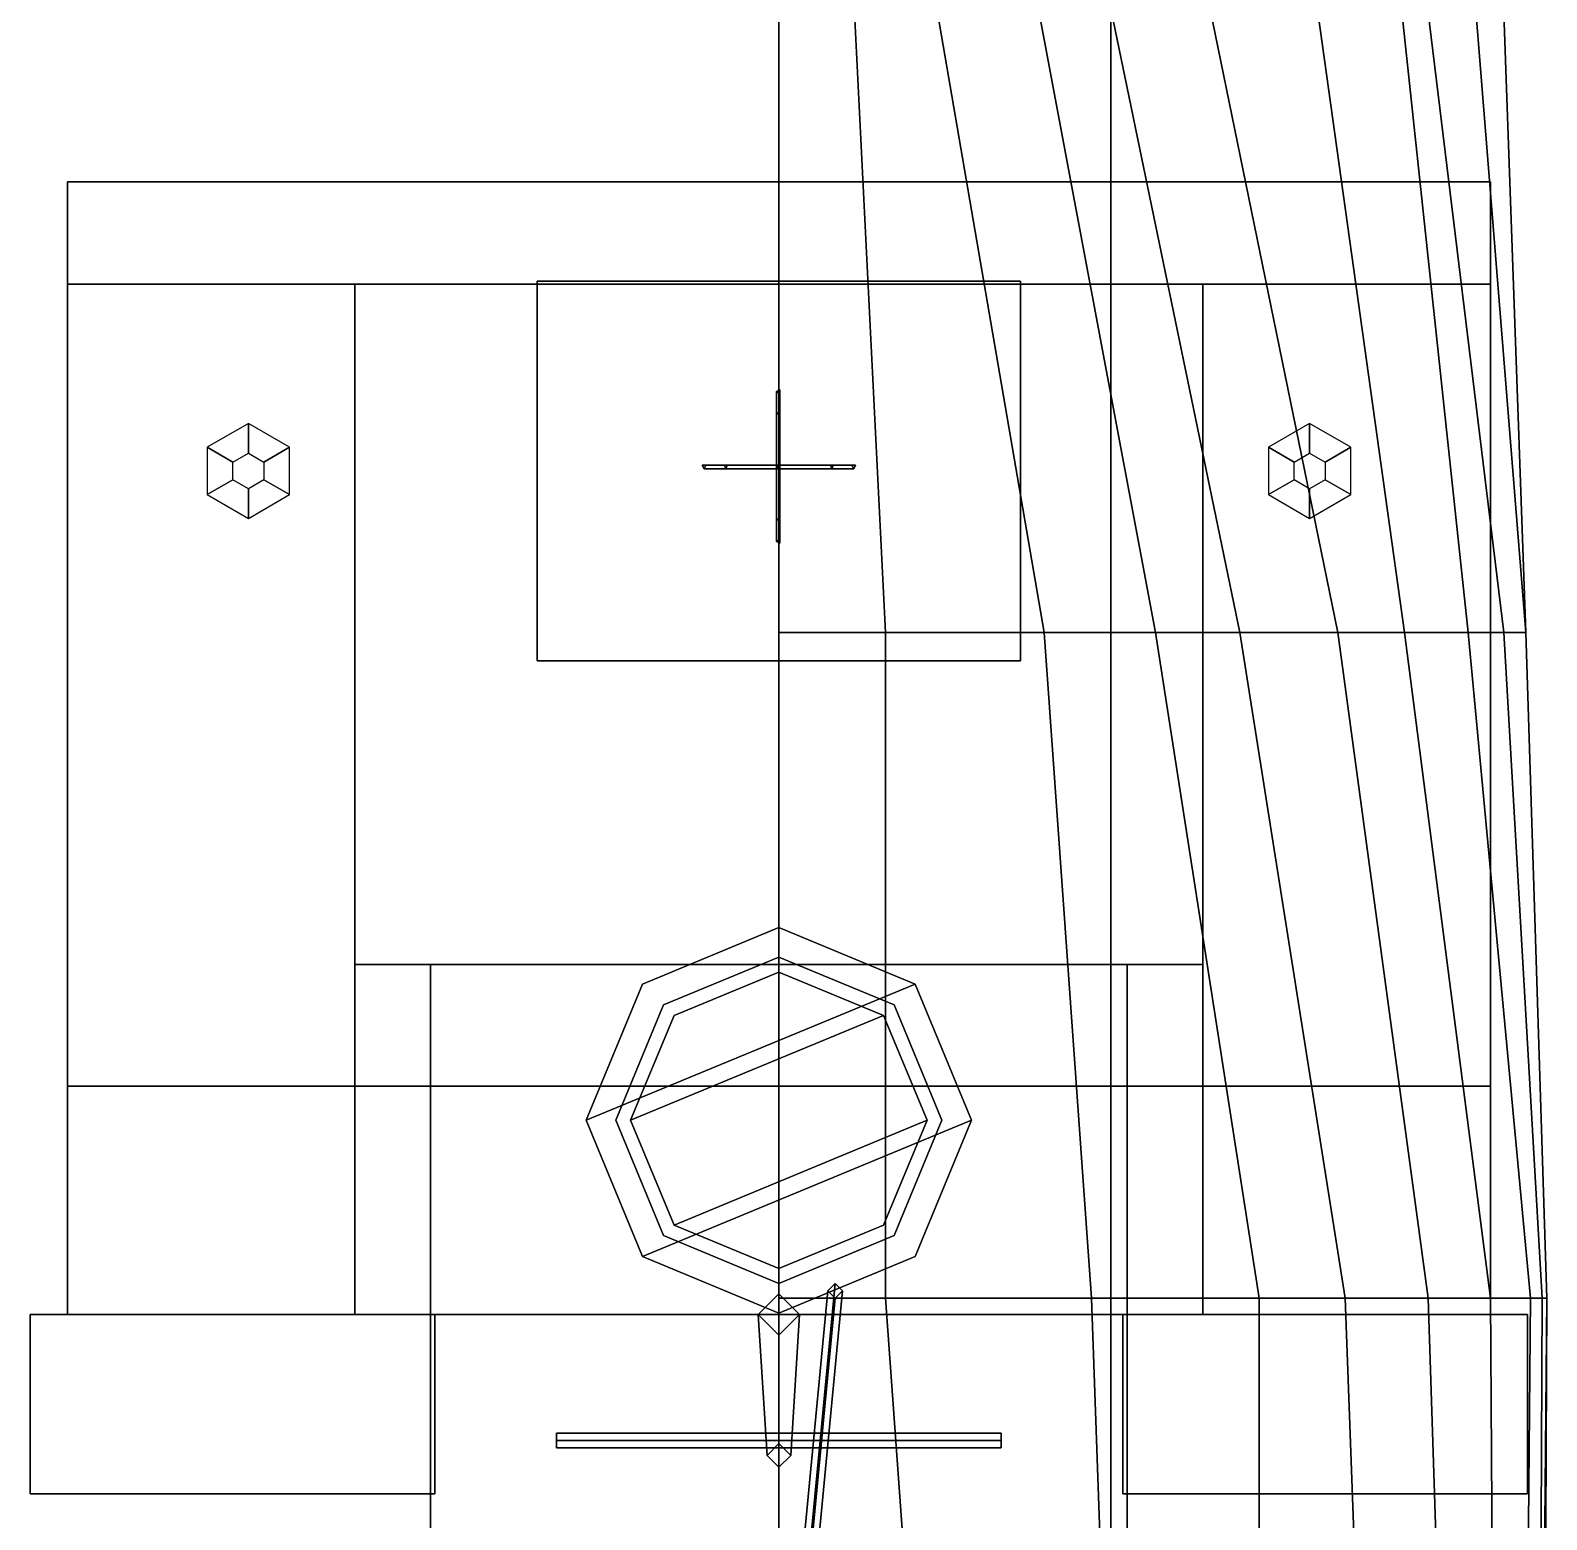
# Model space of a CAD drawing. Extents: x -5.2 to 5.2, y -31.7 to 31.7.
# Drawn here: x -5.05 to 5.18, y 2.2 to 12.24 of the extents above; entities that cross this region are included whole.
import ezdxf

# ---------------------------------------------------------------- set-up
doc = ezdxf.new("R2010")
doc.units = 0
doc.layers.get('0').update_dxf_attribs({"linetype": 'CONTINUOUS'})
doc.layers.add('RAILINGS', color=6, linetype='CONTINUOUS')

msp = doc.modelspace()

# ---------------------------------------------------------------- linework, layer by layer
for points in [[(0.49, 12.77, -4.88), (0.72, 8.18, -4.86), (0, 8.18, -4.92), (0, 12.77, -4.9)], [(0, 12.77, 0.72), (0, 8.18, 0.7), (2.24, 8.18, 0.66), (2.24, 12.77, 0.69)], [(1, 12.77, -4.77), (1.79, 8.18, -4.73), (0.72, 8.18, -4.86), (0.49, 12.77, -4.88)], [(1.68, 12.77, -4.5), (2.54, 8.18, -4.52), (1.79, 8.18, -4.73), (1, 12.77, -4.77)], [(2.16, 12.77, -4.19), (3.11, 8.18, -4.21), (2.54, 8.18, -4.52), (1.68, 12.77, -4.5)], [(2.83, 12.77, -3.55), (3.77, 8.18, -3.57), (3.11, 8.18, -4.21), (2.16, 12.77, -4.19)], [(2.24, 8.18, 0.66), (5.04, 8.18, 0.5), (4.67, 12.77, 0.57), (2.24, 12.77, 0.69)], [(3.58, 12.77, -2.5), (4.22, 8.18, -2.87), (3.77, 8.18, -3.57), (2.83, 12.77, -3.55)], [(4.16, 12.77, -1.26), (4.65, 8.18, -1.8), (4.22, 8.18, -2.87), (3.58, 12.77, -2.5)], [(4.33, 12.77, -0.76), (4.89, 8.18, -0.78), (4.65, 8.18, -1.8), (4.16, 12.77, -1.26)], [(4.67, 12.77, 0.57), (5.04, 8.18, 0.5), (4.89, 8.18, -0.78), (4.33, 12.77, -0.76)], [(4.8, 11.22, 5.51), (4.8, 10.53, 5.51), (-4.8, 10.53, 5.51), (-4.8, 11.22, 5.51)], [(-4.8, 11.22, 5.51), (-4.8, 10.53, 5.51), (4.8, 10.53, 5.51), (4.8, 11.22, 5.51)], [(-4.8, 11.22, 3.45), (-4.8, 10.53, 3.45), (4.8, 10.53, 3.45), (4.8, 11.22, 3.45)], [(4.8, 11.22, 3.45), (4.8, 10.53, 3.45), (-4.8, 10.53, 3.45), (-4.8, 11.22, 3.45)], [(-4.8, 11.22, 0.68), (-4.8, 11.12, 0.68), (-4.8, 11.12, 3.45), (-4.8, 11.22, 3.45)], [(-4.8, 11.22, 3.45), (-4.8, 11.12, 3.45), (-4.8, 11.12, 0.68), (-4.8, 11.22, 0.68)], [(-4.8, 11.22, 0.68), (-4.8, 11.12, 0.68), (-4.8, 9.12, 3.45), (-4.8, 9.22, 3.45)], [(-4.8, 9.22, 3.45), (-4.8, 9.12, 3.45), (-4.8, 11.12, 0.68), (-4.8, 11.22, 0.68)], [(-4.8, 9.22, 0.67), (-4.8, 9.12, 0.67), (-4.8, 11.12, 3.45), (-4.8, 11.22, 3.45)], [(-4.8, 11.22, 3.45), (-4.8, 11.12, 3.45), (-4.8, 9.12, 0.67), (-4.8, 9.22, 0.67)], [(-4.8, 9.22, 5.51), (-4.8, 9.12, 5.51), (-4.8, 11.12, 3.45), (-4.8, 11.22, 3.45)], [(-4.8, 11.22, 3.45), (-4.8, 11.12, 3.45), (-4.8, 9.12, 5.51), (-4.8, 9.22, 5.51)], [(-4.8, 11.22, 5.51), (-4.8, 11.12, 5.51), (-4.8, 9.12, 3.45), (-4.8, 9.22, 3.45)], [(-4.8, 9.22, 3.45), (-4.8, 9.12, 3.45), (-4.8, 11.12, 5.51), (-4.8, 11.22, 5.51)], [(-4.8, 11.22, 5.51), (-4.8, 11.12, 5.51), (-4.8, 11.12, 3.45), (-4.8, 11.22, 3.45)], [(-4.8, 11.22, 3.45), (-4.8, 11.12, 3.45), (-4.8, 11.12, 5.51), (-4.8, 11.22, 5.51)], [(-4.8, 11.22, 6.96), (-4.8, 11.22, 5.51), (4.8, 11.22, 5.51), (4.8, 11.22, 6.96)], [(4.8, 11.22, 6.96), (4.8, 11.22, 5.51), (-4.8, 11.22, 5.51), (-4.8, 11.22, 6.96)], [(-4.8, 5.12, 6.96), (-4.8, 5.12, 5.51), (-4.8, 11.22, 5.51), (-4.8, 11.22, 6.96)], [(-4.8, 11.22, 6.96), (-4.8, 11.22, 5.51), (-4.8, 5.12, 5.51), (-4.8, 5.12, 6.96)], [(-4.8, 11.22, 4.9), (-4.8, 11.22, 3.45), (4.8, 11.22, 3.45), (4.8, 11.22, 4.9)], [(4.8, 11.22, 4.9), (4.8, 11.22, 3.45), (-4.8, 11.22, 3.45), (-4.8, 11.22, 4.9)], [(4.8, 11.22, 3.45), (4.8, 11.12, 3.45), (4.8, 11.12, 0.68), (4.8, 11.22, 0.68)], [(4.8, 11.22, 0.68), (4.8, 11.12, 0.68), (4.8, 11.12, 3.45), (4.8, 11.22, 3.45)], [(4.8, 9.22, 3.45), (4.8, 9.12, 3.45), (4.8, 11.12, 0.68), (4.8, 11.22, 0.68)], [(4.8, 11.22, 0.68), (4.8, 11.12, 0.68), (4.8, 9.12, 3.45), (4.8, 9.22, 3.45)], [(4.8, 11.22, 3.45), (4.8, 11.12, 3.45), (4.8, 9.12, 0.67), (4.8, 9.22, 0.67)], [(4.8, 9.22, 0.67), (4.8, 9.12, 0.67), (4.8, 11.12, 3.45), (4.8, 11.22, 3.45)], [(4.8, 9.22, 5.51), (4.8, 9.12, 5.51), (4.8, 11.12, 3.45), (4.8, 11.22, 3.45)], [(4.8, 11.22, 3.45), (4.8, 11.12, 3.45), (4.8, 9.12, 5.51), (4.8, 9.22, 5.51)], [(4.8, 9.22, 3.45), (4.8, 9.12, 3.45), (4.8, 11.12, 5.51), (4.8, 11.22, 5.51)], [(4.8, 11.22, 5.51), (4.8, 11.12, 5.51), (4.8, 9.12, 3.45), (4.8, 9.22, 3.45)], [(4.8, 11.22, 3.45), (4.8, 11.12, 3.45), (4.8, 11.12, 5.51), (4.8, 11.22, 5.51)], [(4.8, 11.22, 5.51), (4.8, 11.12, 5.51), (4.8, 11.12, 3.45), (4.8, 11.22, 3.45)], [(4.8, 5.12, 6.96), (4.8, 5.12, 5.51), (4.8, 11.22, 5.51), (4.8, 11.22, 6.96)], [(4.8, 11.22, 6.96), (4.8, 11.22, 5.51), (4.8, 5.12, 5.51), (4.8, 5.12, 6.96)], [(-1.63, 10.55, 5.51), (-1.63, 7.99, 5.51), (-1.63, 7.99, 7.69), (-1.63, 10.55, 7.69)], [(1.63, 10.55, 7.69), (1.63, 10.55, 5.51), (-1.63, 10.55, 5.51), (-1.63, 10.55, 7.69)], [(-1.63, 10.55, 7.69), (-1.63, 7.99, 7.69), (1.63, 7.99, 7.69), (1.63, 10.55, 7.69)], [(1.63, 7.99, 7.69), (1.63, 7.99, 5.51), (1.63, 10.55, 5.51), (1.63, 10.55, 7.69)], [(-4.8, 10.53, 5.51), (-4.8, 5.12, 5.51), (-2.86, 5.12, 5.51), (-2.86, 10.53, 5.51)], [(-2.86, 10.53, 5.51), (-2.86, 5.12, 5.51), (-4.8, 5.12, 5.51), (-4.8, 10.53, 5.51)], [(-4.8, 10.53, 3.45), (-4.8, 3.58, 3.45), (-2.86, 3.58, 3.45), (-2.86, 10.53, 3.45)], [(-2.86, 10.53, 3.45), (-2.86, 3.58, 3.45), (-4.8, 3.58, 3.45), (-4.8, 10.53, 3.45)], [(2.86, 10.53, 5.51), (2.86, 10.53, 0.67), (-2.86, 10.53, 0.67), (-2.86, 10.53, 5.51)], [(-2.86, 10.53, 5.51), (-2.86, 5.94, 5.51), (2.86, 5.94, 5.51), (2.86, 10.53, 5.51)], [(-2.86, 10.53, 0.67), (-2.86, 5.94, 0.62), (-2.86, 5.94, 5.51), (-2.86, 10.53, 5.51)], [(2.86, 5.94, 5.51), (2.86, 5.94, 0.62), (2.86, 10.53, 0.67), (2.86, 10.53, 5.51)], [(2.86, 10.53, 5.51), (2.86, 5.12, 5.51), (4.8, 5.12, 5.51), (4.8, 10.53, 5.51)], [(4.8, 10.53, 5.51), (4.8, 5.12, 5.51), (2.86, 5.12, 5.51), (2.86, 10.53, 5.51)], [(4.8, 10.53, 3.45), (4.8, 3.58, 3.45), (2.86, 3.58, 3.45), (2.86, 10.53, 3.45)], [(2.86, 10.53, 3.45), (2.86, 3.58, 3.45), (4.8, 3.58, 3.45), (4.8, 10.53, 3.45)], [(0.007, 9.666, 8.174), (-0.015, 9.657, 8.183), (-0.015, 9.805, 8.54), (0.007, 9.818, 8.54)], [(0.007, 9.818, 8.54), (-0.015, 9.805, 8.54), (-0.015, 9.657, 8.897), (0.007, 9.666, 8.906)], [(-0.015, 9.657, 8.183), (0.007, 9.648, 8.192), (0.007, 9.792, 8.54), (-0.015, 9.805, 8.54)], [(-0.015, 9.805, 8.54), (0.007, 9.792, 8.54), (0.007, 9.648, 8.888), (-0.015, 9.657, 8.897)], [(0.007, 9.648, 8.192), (0.007, 9.666, 8.174), (0.007, 9.818, 8.54), (0.007, 9.792, 8.54)], [(0.007, 9.792, 8.54), (0.007, 9.818, 8.54), (0.007, 9.666, 8.906), (0.007, 9.648, 8.888)], [(0.007, 9.3, 8.022), (-0.015, 9.3, 8.035), (-0.015, 9.657, 8.183), (0.007, 9.666, 8.174)], [(0.007, 9.666, 8.906), (-0.015, 9.657, 8.897), (-0.015, 9.3, 9.045), (0.007, 9.3, 9.058)], [(-0.015, 9.3, 8.035), (0.007, 9.3, 8.048), (0.007, 9.648, 8.192), (-0.015, 9.657, 8.183)], [(-0.015, 9.657, 8.897), (0.007, 9.648, 8.888), (0.007, 9.3, 9.032), (-0.015, 9.3, 9.045)], [(0.007, 9.3, 8.048), (0.007, 9.3, 8.022), (0.007, 9.666, 8.174), (0.007, 9.648, 8.192)], [(0.007, 9.648, 8.888), (0.007, 9.666, 8.906), (0.007, 9.3, 9.058), (0.007, 9.3, 9.032)], [(-3.683, 9.33, 6.79), (-3.579, 9.39, 6.79), (-3.579, 9.59, 5.51), (-3.856, 9.43, 5.51)], [(-3.579, 9.39, 6.79), (-3.475, 9.33, 6.79), (-3.302, 9.43, 5.51), (-3.579, 9.59, 5.51)], [(3.477, 9.33, 6.79), (3.581, 9.39, 6.79), (3.581, 9.59, 5.51), (3.304, 9.43, 5.51)], [(3.581, 9.39, 6.79), (3.685, 9.33, 6.79), (3.858, 9.43, 5.51), (3.581, 9.59, 5.51)], [(-3.683, 9.21, 6.79), (-3.683, 9.33, 6.79), (-3.856, 9.43, 5.51), (-3.856, 9.11, 5.51)], [(-3.475, 9.33, 6.79), (-3.475, 9.21, 6.79), (-3.302, 9.11, 5.51), (-3.302, 9.43, 5.51)], [(3.477, 9.21, 6.79), (3.477, 9.33, 6.79), (3.304, 9.43, 5.51), (3.304, 9.11, 5.51)], [(3.685, 9.33, 6.79), (3.685, 9.21, 6.79), (3.858, 9.11, 5.51), (3.858, 9.43, 5.51)], [(0.007, 9.313, 7.69), (-0.015, 9.3, 7.69), (-0.015, 9.3, 8.04), (0.007, 9.313, 8.05)], [(0.007, 9.287, 7.69), (0.007, 9.313, 7.69), (0.007, 9.313, 8.05), (0.007, 9.287, 8.04)], [(-4.8, 9.22, 0.67), (-4.8, 9.12, 0.67), (-4.8, 9.12, 3.45), (-4.8, 9.22, 3.45)], [(-4.8, 9.22, 3.45), (-4.8, 9.12, 3.45), (-4.8, 9.12, 0.67), (-4.8, 9.22, 0.67)], [(-4.8, 9.22, 3.45), (-4.8, 9.12, 3.45), (-4.8, 7.12, 0.67), (-4.8, 7.22, 0.67)], [(-4.8, 7.22, 0.67), (-4.8, 7.12, 0.67), (-4.8, 9.12, 3.45), (-4.8, 9.22, 3.45)], [(-4.8, 9.22, 0.68), (-4.8, 9.12, 0.68), (-4.8, 7.12, 3.45), (-4.8, 7.22, 3.45)], [(-4.8, 7.22, 3.45), (-4.8, 7.12, 3.45), (-4.8, 9.12, 0.68), (-4.8, 9.22, 0.68)], [(-4.8, 9.22, 5.51), (-4.8, 9.12, 5.51), (-4.8, 7.12, 3.45), (-4.8, 7.22, 3.45)], [(-4.8, 7.22, 3.45), (-4.8, 7.12, 3.45), (-4.8, 9.12, 5.51), (-4.8, 9.22, 5.51)], [(-4.8, 9.22, 3.45), (-4.8, 9.12, 3.45), (-4.8, 7.12, 5.51), (-4.8, 7.22, 5.51)], [(-4.8, 7.22, 5.51), (-4.8, 7.12, 5.51), (-4.8, 9.12, 3.45), (-4.8, 9.22, 3.45)], [(-4.8, 9.22, 5.51), (-4.8, 9.12, 5.51), (-4.8, 9.12, 3.45), (-4.8, 9.22, 3.45)], [(-4.8, 9.22, 3.45), (-4.8, 9.12, 3.45), (-4.8, 9.12, 5.51), (-4.8, 9.22, 5.51)], [(-3.579, 9.15, 6.79), (-3.683, 9.21, 6.79), (-3.856, 9.11, 5.51), (-3.579, 8.95, 5.51)], [(-3.475, 9.21, 6.79), (-3.579, 9.15, 6.79), (-3.579, 8.95, 5.51), (-3.302, 9.11, 5.51)], [(-0.366, 9.308, 8.174), (-0.357, 9.285, 8.183), (-0.505, 9.285, 8.54), (-0.518, 9.308, 8.54)], [(-0.348, 9.308, 8.192), (-0.366, 9.308, 8.174), (-0.518, 9.308, 8.54), (-0.492, 9.308, 8.54)], [(-0.518, 9.308, 8.54), (-0.505, 9.285, 8.54), (-0.357, 9.285, 8.897), (-0.366, 9.308, 8.906)], [(-0.492, 9.308, 8.54), (-0.518, 9.308, 8.54), (-0.366, 9.308, 8.906), (-0.348, 9.308, 8.888)], [(-0.357, 9.285, 8.183), (-0.348, 9.308, 8.192), (-0.492, 9.308, 8.54), (-0.505, 9.285, 8.54)], [(-0.505, 9.285, 8.54), (-0.492, 9.308, 8.54), (-0.348, 9.308, 8.888), (-0.357, 9.285, 8.897)], [(0, 9.308, 8.022), (0, 9.285, 8.035), (-0.357, 9.285, 8.183), (-0.366, 9.308, 8.174)], [(0, 9.308, 8.048), (0, 9.308, 8.022), (-0.366, 9.308, 8.174), (-0.348, 9.308, 8.192)], [(-0.366, 9.308, 8.906), (-0.357, 9.285, 8.897), (0, 9.285, 9.045), (0, 9.308, 9.058)], [(-0.348, 9.308, 8.888), (-0.366, 9.308, 8.906), (0, 9.308, 9.058), (0, 9.308, 9.032)], [(0, 9.285, 8.035), (0, 9.308, 8.048), (-0.348, 9.308, 8.192), (-0.357, 9.285, 8.183)], [(-0.357, 9.285, 8.897), (-0.348, 9.308, 8.888), (0, 9.308, 9.032), (0, 9.285, 9.045)], [(0.007, 8.934, 8.174), (-0.015, 8.943, 8.183), (-0.015, 9.3, 8.035), (0.007, 9.3, 8.022)], [(-0.015, 8.943, 8.183), (0.007, 8.952, 8.192), (0.007, 9.3, 8.048), (-0.015, 9.3, 8.035)], [(-0.015, 9.3, 7.69), (0.007, 9.287, 7.69), (0.007, 9.287, 8.04), (-0.015, 9.3, 8.04)], [(0.007, 9.3, 9.058), (-0.015, 9.3, 9.045), (-0.015, 8.943, 8.897), (0.007, 8.934, 8.906)], [(-0.015, 9.3, 9.045), (0.007, 9.3, 9.032), (0.007, 8.952, 8.888), (-0.015, 8.943, 8.897)], [(0.366, 9.308, 8.174), (0.357, 9.285, 8.183), (0, 9.285, 8.035), (0, 9.308, 8.022)], [(0.348, 9.308, 8.192), (0.366, 9.308, 8.174), (0, 9.308, 8.022), (0, 9.308, 8.048)], [(0.357, 9.285, 8.183), (0.348, 9.308, 8.192), (0, 9.308, 8.048), (0, 9.285, 8.035)], [(0, 9.308, 9.058), (0, 9.285, 9.045), (0.357, 9.285, 8.897), (0.366, 9.308, 8.906)], [(0, 9.308, 9.032), (0, 9.308, 9.058), (0.366, 9.308, 8.906), (0.348, 9.308, 8.888)], [(0, 9.285, 9.045), (0, 9.308, 9.032), (0.348, 9.308, 8.888), (0.357, 9.285, 8.897)], [(0.007, 8.952, 8.192), (0.007, 8.934, 8.174), (0.007, 9.3, 8.022), (0.007, 9.3, 8.048)], [(0.007, 9.3, 9.032), (0.007, 9.3, 9.058), (0.007, 8.934, 8.906), (0.007, 8.952, 8.888)], [(0.492, 9.308, 8.54), (0.518, 9.308, 8.54), (0.366, 9.308, 8.174), (0.348, 9.308, 8.192)], [(0.505, 9.285, 8.54), (0.492, 9.308, 8.54), (0.348, 9.308, 8.192), (0.357, 9.285, 8.183)], [(0.348, 9.308, 8.888), (0.366, 9.308, 8.906), (0.518, 9.308, 8.54), (0.492, 9.308, 8.54)], [(0.357, 9.285, 8.897), (0.348, 9.308, 8.888), (0.492, 9.308, 8.54), (0.505, 9.285, 8.54)], [(0.518, 9.308, 8.54), (0.505, 9.285, 8.54), (0.357, 9.285, 8.183), (0.366, 9.308, 8.174)], [(0.366, 9.308, 8.906), (0.357, 9.285, 8.897), (0.505, 9.285, 8.54), (0.518, 9.308, 8.54)], [(3.581, 9.15, 6.79), (3.477, 9.21, 6.79), (3.304, 9.11, 5.51), (3.581, 8.95, 5.51)], [(3.685, 9.21, 6.79), (3.581, 9.15, 6.79), (3.581, 8.95, 5.51), (3.858, 9.11, 5.51)], [(4.8, 9.22, 3.45), (4.8, 9.12, 3.45), (4.8, 9.12, 0.67), (4.8, 9.22, 0.67)], [(4.8, 9.22, 0.67), (4.8, 9.12, 0.67), (4.8, 9.12, 3.45), (4.8, 9.22, 3.45)], [(4.8, 7.22, 0.67), (4.8, 7.12, 0.67), (4.8, 9.12, 3.45), (4.8, 9.22, 3.45)], [(4.8, 9.22, 3.45), (4.8, 9.12, 3.45), (4.8, 7.12, 0.67), (4.8, 7.22, 0.67)], [(4.8, 7.22, 3.45), (4.8, 7.12, 3.45), (4.8, 9.12, 0.68), (4.8, 9.22, 0.68)], [(4.8, 9.22, 0.68), (4.8, 9.12, 0.68), (4.8, 7.12, 3.45), (4.8, 7.22, 3.45)], [(4.8, 7.22, 3.45), (4.8, 7.12, 3.45), (4.8, 9.12, 5.51), (4.8, 9.22, 5.51)], [(4.8, 9.22, 5.51), (4.8, 9.12, 5.51), (4.8, 7.12, 3.45), (4.8, 7.22, 3.45)], [(4.8, 7.22, 5.51), (4.8, 7.12, 5.51), (4.8, 9.12, 3.45), (4.8, 9.22, 3.45)], [(4.8, 9.22, 3.45), (4.8, 9.12, 3.45), (4.8, 7.12, 5.51), (4.8, 7.22, 5.51)], [(4.8, 9.22, 3.45), (4.8, 9.12, 3.45), (4.8, 9.12, 5.51), (4.8, 9.22, 5.51)], [(4.8, 9.22, 5.51), (4.8, 9.12, 5.51), (4.8, 9.12, 3.45), (4.8, 9.22, 3.45)], [(-0.015, 8.795, 8.54), (0.007, 8.808, 8.54), (0.007, 8.952, 8.192), (-0.015, 8.943, 8.183)], [(-0.015, 8.943, 8.897), (0.007, 8.952, 8.888), (0.007, 8.808, 8.54), (-0.015, 8.795, 8.54)], [(0.007, 8.782, 8.54), (-0.015, 8.795, 8.54), (-0.015, 8.943, 8.183), (0.007, 8.934, 8.174)], [(0.007, 8.934, 8.906), (-0.015, 8.943, 8.897), (-0.015, 8.795, 8.54), (0.007, 8.782, 8.54)], [(0.007, 8.808, 8.54), (0.007, 8.782, 8.54), (0.007, 8.934, 8.174), (0.007, 8.952, 8.192)], [(0.007, 8.952, 8.888), (0.007, 8.934, 8.906), (0.007, 8.782, 8.54), (0.007, 8.808, 8.54)], [(0.72, 8.18, -4.86), (0.72, 3.69, -4.99), (0, 3.69, -5.05), (0, 8.18, -4.92)], [(0, 8.18, 0.7), (0, 3.69, 0.63), (2.24, 3.69, 0.57), (2.24, 8.18, 0.66)], [(1.79, 8.18, -4.73), (2.11, 3.69, -4.79), (0.72, 3.69, -4.99), (0.72, 8.18, -4.86)], [(2.54, 8.18, -4.52), (3.24, 3.69, -4.51), (2.11, 3.69, -4.79), (1.79, 8.18, -4.73)], [(2.24, 3.69, 0.57), (5.18, 3.69, 0.4), (5.04, 8.18, 0.5), (2.24, 8.18, 0.66)], [(3.11, 8.18, -4.21), (3.82, 3.69, -4.25), (3.24, 3.69, -4.51), (2.54, 8.18, -4.52)], [(3.77, 8.18, -3.57), (4.38, 3.69, -3.78), (3.82, 3.69, -4.25), (3.11, 8.18, -4.21)], [(4.22, 8.18, -2.87), (4.8, 3.69, -3.09), (4.38, 3.69, -3.78), (3.77, 8.18, -3.57)], [(4.65, 8.18, -1.8), (5.07, 3.69, -2.17), (4.8, 3.69, -3.09), (4.22, 8.18, -2.87)], [(4.89, 8.18, -0.78), (5.15, 3.69, -1.42), (5.07, 3.69, -2.17), (4.65, 8.18, -1.8)], [(5.04, 8.18, 0.5), (5.18, 3.69, 0.4), (5.15, 3.69, -1.42), (4.89, 8.18, -0.78)], [(-1.63, 7.99, 7.69), (-1.63, 7.99, 5.51), (1.63, 7.99, 5.51), (1.63, 7.99, 7.69)], [(-4.8, 5.22, 3.45), (-4.8, 5.12, 3.45), (-4.8, 7.12, 0.68), (-4.8, 7.22, 0.68)], [(-4.8, 7.22, 0.68), (-4.8, 7.12, 0.68), (-4.8, 5.12, 3.45), (-4.8, 5.22, 3.45)], [(-4.8, 5.22, 0.67), (-4.8, 5.12, 0.67), (-4.8, 7.12, 3.45), (-4.8, 7.22, 3.45)], [(-4.8, 7.22, 3.45), (-4.8, 7.12, 3.45), (-4.8, 5.12, 0.67), (-4.8, 5.22, 0.67)], [(-4.8, 7.22, 3.45), (-4.8, 7.12, 3.45), (-4.8, 7.12, 0.68), (-4.8, 7.22, 0.68)], [(-4.8, 7.22, 0.68), (-4.8, 7.12, 0.68), (-4.8, 7.12, 3.45), (-4.8, 7.22, 3.45)], [(-4.8, 7.22, 5.51), (-4.8, 7.12, 5.51), (-4.8, 7.12, 3.45), (-4.8, 7.22, 3.45)], [(-4.8, 7.22, 3.45), (-4.8, 7.12, 3.45), (-4.8, 7.12, 5.51), (-4.8, 7.22, 5.51)], [(-4.8, 7.22, 5.51), (-4.8, 7.12, 5.51), (-4.8, 5.12, 3.45), (-4.8, 5.22, 3.45)], [(-4.8, 5.22, 3.45), (-4.8, 5.12, 3.45), (-4.8, 7.12, 5.51), (-4.8, 7.22, 5.51)], [(-4.8, 5.22, 5.51), (-4.8, 5.12, 5.51), (-4.8, 7.12, 3.45), (-4.8, 7.22, 3.45)], [(-4.8, 7.22, 3.45), (-4.8, 7.12, 3.45), (-4.8, 5.12, 5.51), (-4.8, 5.22, 5.51)], [(4.8, 7.22, 0.68), (4.8, 7.12, 0.68), (4.8, 5.12, 3.45), (4.8, 5.22, 3.45)], [(4.8, 5.22, 3.45), (4.8, 5.12, 3.45), (4.8, 7.12, 0.68), (4.8, 7.22, 0.68)], [(4.8, 7.22, 3.45), (4.8, 7.12, 3.45), (4.8, 5.12, 0.67), (4.8, 5.22, 0.67)], [(4.8, 5.22, 0.67), (4.8, 5.12, 0.67), (4.8, 7.12, 3.45), (4.8, 7.22, 3.45)], [(4.8, 7.22, 0.68), (4.8, 7.12, 0.68), (4.8, 7.12, 3.45), (4.8, 7.22, 3.45)], [(4.8, 7.22, 3.45), (4.8, 7.12, 3.45), (4.8, 7.12, 0.68), (4.8, 7.22, 0.68)], [(4.8, 7.22, 3.45), (4.8, 7.12, 3.45), (4.8, 7.12, 5.51), (4.8, 7.22, 5.51)], [(4.8, 7.22, 5.51), (4.8, 7.12, 5.51), (4.8, 7.12, 3.45), (4.8, 7.22, 3.45)], [(4.8, 5.22, 3.45), (4.8, 5.12, 3.45), (4.8, 7.12, 5.51), (4.8, 7.22, 5.51)], [(4.8, 7.22, 5.51), (4.8, 7.12, 5.51), (4.8, 5.12, 3.45), (4.8, 5.22, 3.45)], [(4.8, 5.22, 5.51), (4.8, 5.12, 5.51), (4.8, 7.12, 3.45), (4.8, 7.22, 3.45)], [(4.8, 7.22, 3.45), (4.8, 7.12, 3.45), (4.8, 5.12, 5.51), (4.8, 5.22, 5.51)], [(-0.919, 5.809, 7.49), (-1.3, 4.89, 7.49), (0.919, 5.809, 7.49), (0, 6.19, 7.49)], [(0, 6.19, 7.49), (0.919, 5.809, 7.49), (-1.3, 4.89, 7.49), (-0.919, 5.809, 7.49)], [(-0.919, 5.809, 7.49), (-0.919, 5.809, 8.3), (0, 6.19, 8.3), (0, 6.19, 7.49)], [(0, 6.19, 7.49), (0, 6.19, 8.3), (-0.919, 5.809, 8.3), (-0.919, 5.809, 7.49)], [(0.919, 5.809, 7.49), (0.919, 5.809, 8.3), (0, 6.19, 8.3), (0, 6.19, 7.49)], [(0, 6.19, 7.49), (0, 6.19, 8.3), (0.919, 5.809, 8.3), (0.919, 5.809, 7.49)], [(-2.86, 5.94, 5.51), (-2.86, 5.94, 0.62), (2.86, 5.94, 0.62), (2.86, 5.94, 5.51)], [(-2.86, 5.94, 5.51), (-2.86, 5.12, 5.51), (2.86, 5.12, 5.51), (2.86, 5.94, 5.51)], [(2.86, 5.94, 5.51), (2.86, 5.12, 5.51), (-2.86, 5.12, 5.51), (-2.86, 5.94, 5.51)], [(-2.86, 5.94, 3.45), (-2.86, 3.58, 3.45), (2.86, 3.58, 3.45), (2.86, 5.94, 3.45)], [(2.86, 5.94, 3.45), (2.86, 3.58, 3.45), (-2.86, 3.58, 3.45), (-2.86, 5.94, 3.45)], [(-2.35, 5.94, 0.59), (-2.35, -0.18, 0.57), (-2.35, -0.18, 2.85), (-2.35, 5.94, 2.85)], [(-2.35, 5.94, 2.85), (-2.35, -0.18, 2.85), (2.35, -0.18, 2.85), (2.35, 5.94, 2.85)], [(0, 5.99, 2.85), (-0.778, 5.668, 2.85), (-0.778, 5.668, 7.49), (0, 5.99, 7.49)], [(0.778, 5.668, 2.85), (0, 5.99, 2.85), (0, 5.99, 7.49), (0.778, 5.668, 7.49)], [(2.35, -0.18, 2.85), (2.35, -0.18, 0.57), (2.35, 5.94, 0.59), (2.35, 5.94, 2.85)], [(0, 5.89, 10.12), (0.707, 5.597, 10.12), (-1, 4.89, 10.12), (-0.707, 5.597, 10.12)], [(-0.707, 5.597, 10.12), (-1, 4.89, 10.12), (0.707, 5.597, 10.12), (0, 5.89, 10.12)], [(0, 5.89, 7.49), (-0.707, 5.597, 7.49), (-0.707, 5.597, 10.12), (0, 5.89, 10.12)], [(0.707, 5.597, 7.49), (0, 5.89, 7.49), (0, 5.89, 10.12), (0.707, 5.597, 10.12)], [(0.919, 5.809, 7.49), (1.3, 4.89, 7.49), (-0.919, 3.971, 7.49), (-1.3, 4.89, 7.49)], [(-1.3, 4.89, 7.49), (-0.919, 3.971, 7.49), (1.3, 4.89, 7.49), (0.919, 5.809, 7.49)], [(-0.919, 5.809, 7.49), (-0.919, 5.809, 8.3), (-1.3, 4.89, 8.3), (-1.3, 4.89, 7.49)], [(-1.3, 4.89, 7.49), (-1.3, 4.89, 8.3), (-0.919, 5.809, 8.3), (-0.919, 5.809, 7.49)], [(0.919, 5.809, 7.49), (0.919, 5.809, 8.3), (1.3, 4.89, 8.3), (1.3, 4.89, 7.49)], [(1.3, 4.89, 7.49), (1.3, 4.89, 8.3), (0.919, 5.809, 8.3), (0.919, 5.809, 7.49)], [(-0.778, 5.668, 2.85), (-1.1, 4.89, 2.85), (-1.1, 4.89, 7.49), (-0.778, 5.668, 7.49)], [(1.1, 4.89, 2.85), (0.778, 5.668, 2.85), (0.778, 5.668, 7.49), (1.1, 4.89, 7.49)], [(-0.707, 5.597, 7.49), (-1, 4.89, 7.49), (-1, 4.89, 10.12), (-0.707, 5.597, 10.12)], [(0.707, 5.597, 10.12), (1, 4.89, 10.12), (-0.707, 4.183, 10.12), (-1, 4.89, 10.12)], [(-1, 4.89, 10.12), (-0.707, 4.183, 10.12), (1, 4.89, 10.12), (0.707, 5.597, 10.12)], [(1, 4.89, 7.49), (0.707, 5.597, 7.49), (0.707, 5.597, 10.12), (1, 4.89, 10.12)], [(-4.8, 5.22, 3.45), (-4.8, 5.12, 3.45), (-4.8, 5.12, 0.67), (-4.8, 5.22, 0.67)], [(-4.8, 5.22, 0.67), (-4.8, 5.12, 0.67), (-4.8, 5.12, 3.45), (-4.8, 5.22, 3.45)], [(-4.8, 5.22, 3.45), (-4.8, 5.12, 3.45), (-4.8, 5.12, 5.51), (-4.8, 5.22, 5.51)], [(-4.8, 5.22, 5.51), (-4.8, 5.12, 5.51), (-4.8, 5.12, 3.45), (-4.8, 5.22, 3.45)], [(4.8, 5.22, 0.67), (4.8, 5.12, 0.67), (4.8, 5.12, 3.45), (4.8, 5.22, 3.45)], [(4.8, 5.22, 3.45), (4.8, 5.12, 3.45), (4.8, 5.12, 0.67), (4.8, 5.22, 0.67)], [(4.8, 5.22, 3.45), (4.8, 5.12, 3.45), (4.8, 5.12, 5.51), (4.8, 5.22, 5.51)], [(4.8, 5.22, 5.51), (4.8, 5.12, 5.51), (4.8, 5.12, 3.45), (4.8, 5.22, 3.45)], [(-1, 5.12, 6.96), (-1, 5.12, 5.51), (-4.8, 5.12, 5.51), (-4.8, 5.12, 6.96)], [(-4.8, 5.12, 6.96), (-4.8, 5.12, 5.51), (-1, 5.12, 5.51), (-1, 5.12, 6.96)], [(1, 5.12, 6.96), (1, 5.12, 5.51), (4.8, 5.12, 5.51), (4.8, 5.12, 6.96)], [(4.8, 5.12, 6.96), (4.8, 5.12, 5.51), (1, 5.12, 5.51), (1, 5.12, 6.96)], [(-0.919, 3.971, 7.49), (-0.919, 3.971, 8.3), (-1.3, 4.89, 8.3), (-1.3, 4.89, 7.49)], [(-1.3, 4.89, 7.49), (-1.3, 4.89, 8.3), (-0.919, 3.971, 8.3), (-0.919, 3.971, 7.49)], [(-1.1, 4.89, 2.85), (-0.778, 4.112, 2.85), (-0.778, 4.112, 7.49), (-1.1, 4.89, 7.49)], [(-1, 4.89, 7.49), (-0.707, 4.183, 7.49), (-0.707, 4.183, 10.12), (-1, 4.89, 10.12)], [(-0.919, 3.971, 7.49), (0, 3.59, 7.49), (0.919, 3.971, 7.49), (1.3, 4.89, 7.49)], [(1.3, 4.89, 7.49), (0.919, 3.971, 7.49), (0, 3.59, 7.49), (-0.919, 3.971, 7.49)], [(-0.707, 4.183, 10.12), (0, 3.89, 10.12), (0.707, 4.183, 10.12), (1, 4.89, 10.12)], [(1, 4.89, 10.12), (0.707, 4.183, 10.12), (0, 3.89, 10.12), (-0.707, 4.183, 10.12)], [(0.707, 4.183, 7.49), (1, 4.89, 7.49), (1, 4.89, 10.12), (0.707, 4.183, 10.12)], [(0.778, 4.112, 2.85), (1.1, 4.89, 2.85), (1.1, 4.89, 7.49), (0.778, 4.112, 7.49)], [(0.919, 3.971, 7.49), (0.919, 3.971, 8.3), (1.3, 4.89, 8.3), (1.3, 4.89, 7.49)], [(1.3, 4.89, 7.49), (1.3, 4.89, 8.3), (0.919, 3.971, 8.3), (0.919, 3.971, 7.49)], [(-0.778, 4.112, 2.85), (0, 3.79, 2.85), (0, 3.79, 7.49), (-0.778, 4.112, 7.49)], [(-0.707, 4.183, 7.49), (0, 3.89, 7.49), (0, 3.89, 10.12), (-0.707, 4.183, 10.12)], [(0, 3.89, 7.49), (0.707, 4.183, 7.49), (0.707, 4.183, 10.12), (0, 3.89, 10.12)], [(0, 3.79, 2.85), (0.778, 4.112, 2.85), (0.778, 4.112, 7.49), (0, 3.79, 7.49)], [(0, 3.59, 7.49), (0, 3.59, 8.3), (-0.919, 3.971, 8.3), (-0.919, 3.971, 7.49)], [(-0.919, 3.971, 7.49), (-0.919, 3.971, 8.3), (0, 3.59, 8.3), (0, 3.59, 7.49)], [(0.919, 3.971, 7.49), (0.919, 3.971, 8.3), (0, 3.59, 8.3), (0, 3.59, 7.49)], [(0, 3.59, 7.49), (0, 3.59, 8.3), (0.919, 3.971, 8.3), (0.919, 3.971, 7.49)], [(0.38, 3.79, 5.56), (0.33, 3.74, 5.56), (-0.05, -0.24, 9.92), (0, -0.19, 9.92)], [(0.43, 3.74, 5.56), (0.38, 3.79, 5.56), (0, -0.19, 9.92), (0.05, -0.24, 9.92)], [(0.38, 3.79, 2.85), (0.33, 3.74, 2.85), (0.33, 3.74, 5.56), (0.38, 3.79, 5.56)], [(0.43, 3.74, 2.85), (0.38, 3.79, 2.85), (0.38, 3.79, 5.56), (0.43, 3.74, 5.56)], [(-0.08, 2.63, 17.97), (0, 2.71, 17.97), (0, 3.72, 2.85), (-0.14, 3.58, 2.85)], [(0.33, 3.74, 5.56), (0.38, 3.69, 5.56), (0, -0.29, 9.92), (-0.05, -0.24, 9.92)], [(0.38, 3.69, 5.56), (0.43, 3.74, 5.56), (0.05, -0.24, 9.92), (0, -0.29, 9.92)], [(0, 2.71, 17.97), (0.08, 2.63, 17.97), (0.14, 3.58, 2.85), (0, 3.72, 2.85)], [(0.72, 3.69, -4.99), (1.05, -0.89, -4.94), (0, -0.89, -5.04), (0, 3.69, -5.05)], [(0, 3.69, 0.63), (0, -0.89, 0.71), (2.24, -0.89, 0.65), (2.24, 3.69, 0.57)], [(0.33, 3.74, 2.85), (0.38, 3.69, 2.85), (0.38, 3.69, 5.56), (0.33, 3.74, 5.56)], [(0.38, 3.69, 2.85), (0.43, 3.74, 2.85), (0.43, 3.74, 5.56), (0.38, 3.69, 5.56)], [(2.11, 3.69, -4.79), (2.27, -0.89, -4.73), (1.05, -0.89, -4.94), (0.72, 3.69, -4.99)], [(3.24, 3.69, -4.51), (3.24, -0.89, -4.45), (2.27, -0.89, -4.73), (2.11, 3.69, -4.79)], [(2.24, -0.89, 0.65), (5.14, -0.89, 0.48), (5.18, 3.69, 0.4), (2.24, 3.69, 0.57)], [(3.82, 3.69, -4.25), (3.99, -0.89, -4.12), (3.24, -0.89, -4.45), (3.24, 3.69, -4.51)], [(4.38, 3.69, -3.78), (4.53, -0.89, -3.63), (3.99, -0.89, -4.12), (3.82, 3.69, -4.25)], [(4.8, 3.69, -3.09), (4.83, -0.89, -3.08), (4.53, -0.89, -3.63), (4.38, 3.69, -3.78)], [(5.07, 3.69, -2.17), (5.03, -0.89, -2.33), (4.83, -0.89, -3.08), (4.8, 3.69, -3.09)], [(5.15, 3.69, -1.42), (5.13, -0.89, -1.41), (5.03, -0.89, -2.33), (5.07, 3.69, -2.17)], [(5.18, 3.69, 0.4), (5.14, -0.89, 0.48), (5.13, -0.89, -1.41), (5.15, 3.69, -1.42)], [(-5.05, 3.58, 3.45), (-5.05, 2.37, 3.45), (-2.32, 2.37, 3.45), (-2.32, 3.58, 3.45)], [(-2.32, 3.58, 3.45), (-2.32, 2.37, 3.45), (-5.05, 2.37, 3.45), (-5.05, 3.58, 3.45)], [(0, 2.55, 17.97), (-0.08, 2.63, 17.97), (-0.14, 3.58, 2.85), (0, 3.44, 2.85)], [(0.08, 2.63, 17.97), (0, 2.55, 17.97), (0, 3.44, 2.85), (0.14, 3.58, 2.85)], [(2.32, 3.58, 3.45), (2.32, 2.37, 3.45), (5.05, 2.37, 3.45), (5.05, 3.58, 3.45)], [(5.05, 3.58, 3.45), (5.05, 2.37, 3.45), (2.32, 2.37, 3.45), (2.32, 3.58, 3.45)], [(-5.05, 3.32, 3.45), (-5.05, 3.22, 3.45), (-5.05, 3.22, 0.59), (-5.05, 3.32, 0.59)], [(-5.05, 3.32, 0.59), (-5.05, 3.22, 0.59), (-5.05, 3.22, 3.45), (-5.05, 3.32, 3.45)], [(5.05, 3.32, 0.59), (5.05, 3.22, 0.59), (5.05, 3.22, 3.45), (5.05, 3.32, 3.45)], [(5.05, 3.32, 3.45), (5.05, 3.22, 3.45), (5.05, 3.22, 0.59), (5.05, 3.32, 0.59)], [(-1.5, 2.78, 16.39), (-1.5, 2.73, 16.44), (1.5, 2.73, 16.44), (1.5, 2.78, 16.39)], [(-1.5, 2.73, 16.34), (-1.5, 2.78, 16.39), (1.5, 2.78, 16.39), (1.5, 2.73, 16.34)], [(-1.5, 2.73, 16.34), (-1.5, 2.68, 16.39), (-1.5, 2.73, 16.44), (-1.5, 2.78, 16.39)], [(1.5, 2.78, 16.39), (1.5, 2.73, 16.44), (1.5, 2.68, 16.39), (1.5, 2.73, 16.34)], [(-5.05, 2.68, 0.59), (-5.05, 2.58, 0.59), (-5.05, 2.58, 3.45), (-5.05, 2.68, 3.45)], [(-5.05, 2.68, 3.45), (-5.05, 2.58, 3.45), (-5.05, 2.58, 0.59), (-5.05, 2.68, 0.59)], [(-1.5, 2.73, 16.44), (-1.5, 2.68, 16.39), (1.5, 2.68, 16.39), (1.5, 2.73, 16.44)], [(-1.5, 2.68, 16.39), (-1.5, 2.73, 16.34), (1.5, 2.73, 16.34), (1.5, 2.68, 16.39)], [(0.08, 2.63, 17.97), (0, 2.71, 17.97), (-0.08, 2.63, 17.97), (0, 2.55, 17.97)], [(5.05, 2.68, 3.45), (5.05, 2.58, 3.45), (5.05, 2.58, 0.59), (5.05, 2.68, 0.59)], [(5.05, 2.68, 0.59), (5.05, 2.58, 0.59), (5.05, 2.58, 3.45), (5.05, 2.68, 3.45)]]:
    msp.add_3dface(points)
at = {"layer": 'RAILINGS'}
for points in [[(4.67, 12.77, 0.57), (5.04, 8.18, 0.5), (5.04, 8.18, 1.57), (4.871, 12.929, 1.554)], [(4.871, 12.929, 1.554), (5.04, 8.18, 1.57), (5.04, 8.18, 0.5), (4.67, 12.77, 0.57)], [(5.04, 8.18, 1.57), (5.18, 3.69, 1.57), (5.18, 3.69, 0.4), (5.04, 8.18, 0.5)], [(5.04, 8.18, 0.5), (5.18, 3.69, 0.4), (5.18, 3.69, 1.57), (5.04, 8.18, 1.57)], [(5.18, 3.69, 1.57), (5.16, -0.89, 1.6), (5.16, -0.89, 0.48), (5.18, 3.69, 0.4)], [(5.18, 3.69, 0.4), (5.16, -0.89, 0.48), (5.16, -0.89, 1.6), (5.18, 3.69, 1.57)]]:
    msp.add_3dface(points, dxfattribs=at)

doc.saveas('drawing.dxf')
